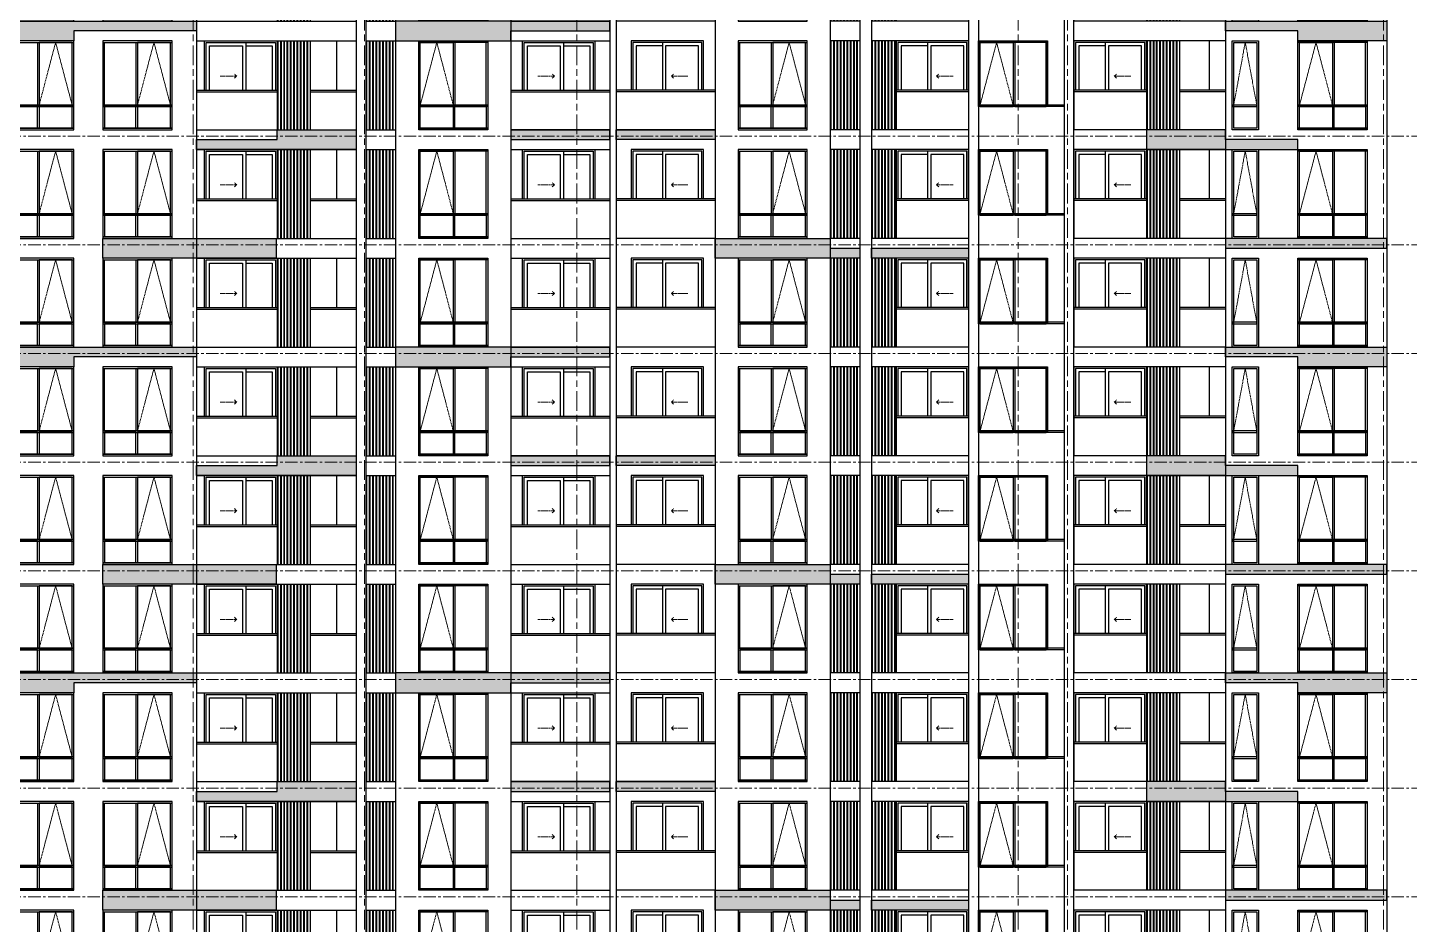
# Model space of a CAD drawing. Header units: millimetres. Extents: x -100356 to 314685, y 446 to 1273965.
# Drawn here: x 198722 to 240682, y 73570 to 100804 of the extents above; entities that cross this region are included whole.
import ezdxf
from ezdxf.xclip import XClip

# ---------------------------------------------------------------- set-up
doc = ezdxf.new("R2010")
doc.units = ezdxf.units.MM
doc.header["$XCLIPFRAME"] = 2
for name, pattern in [('20180221 BF$0$Core - tb$0$HIDDEN2', [0.1875, 0.125, -0.0625]), ('gf$0$CENTER2', [28.574999999999996, 19.05, -3.174999999999999, 3.174999999999999, -3.174999999999999]), ('gf$0$Kume - Grid Line', [10.5, 5.999999999999999, -1.25, 2, -1.25]), ('section$0$CENTER', [2, 1.25, -0.25, 0.25, -0.25]), ('section$0$Kume - Grid Line', [10.5, 6, -1.25, 2, -1.25])]:
    doc.linetypes.add(name, pattern=pattern)
for name, color, linetype, lineweight in [('@LOUVER', 35, 'Continuous', 13), ('gf$0$A.Axis', 251, 'gf$0$CENTER2', 13), ('section$0$A-_ANOT----_D', 7, 'Continuous', 5), ('section$0$A-_FLORLEVL_E', 7, 'Continuous', 5), ('section$0$NKC_TRUC', 8, 'section$0$CENTER', 13)]:
    doc.layers.add(name, color=color, linetype=linetype, lineweight=lineweight)
doc.layers.add('NAM', color=3, linetype='Continuous')
doc.layers.add('STR', color=7, linetype='Continuous')

# ---------------------------------------------------------------- blocks, each defined once
blk = doc.blocks.new('section$0$grid section')
at = {"layer": 'section$0$NKC_TRUC', "ltscale": 300}
for p, q in [((-141943.8707620346, 68600.00000000006), (0, 68600.00000000006)), ((-141943.8707620346, 65300.00000000006), (0, 65300.00000000006)), ((-141943.8707620346, 62000.00000000006), (0, 62000.00000000006)), ((-141943.8707620346, 58700.00000000006), (0, 58700.00000000006)), ((-141943.8707620346, 55400.00000000012), (0, 55400)), ((-141943.8707620346, 52100.00000000012), (0, 52100)), ((-141943.8707620346, 48800.00000000012), (0, 48800)), ((-141943.8707620346, 45500.00000000012), (0, 45500))]:
    blk.add_line(p, q, dxfattribs=at)
blk = doc.blocks.new('wd01 - 2400x2200')
at = {"layer": 'NAM'}
for points in [[(-100, -1050.000000000029), (2600.000000000116, -1050.000000000029), (2600.000000000116, 1049.999999999971), (-100, 1049.999999999971)], [(-50, 1049.999999999971), (-100, 1049.999999999971), (-100, -1050.000000000029), (-50, -1050.000000000029)], [(-50, 49.9999999999709), (600, 49.9999999999709), (600, 999.9999999999709), (-50, 999.9999999999709)], [(650, 1049.999999999971), (600, 1049.999999999971), (600, -1050.000000000029), (650, -1050.000000000029)], [(2550.000000000116, 49.9999999999709), (650, 49.9999999999709), (650, 999.9999999999709), (2550.000000000116, 999.9999999999709)], [(2600.000000000116, 1049.999999999971), (2550.000000000116, 1049.999999999971), (2550.000000000116, -1050.000000000029), (2600.000000000116, -1050.000000000029)], [(600, -2.91038304567337e-11), (-50, -2.91038304567337e-11), (-50, -1000.000000000029), (600, -1000.000000000029)], [(2550.000000000116, -2.91038304567337e-11), (650, -2.91038304567337e-11), (650, -1000.000000000029), (2550.000000000116, -1000.000000000029)]]:
    blk.add_lwpolyline(points, close=True, dxfattribs=at)
for points, elevation in [([(-50, 1049.999999999971), (-50, -1050.000000000029)], -6.889417565665842e-05), ([(2550.000000000116, 1049.999999999971), (2550.000000000116, -1050.000000000029)], 5.04594617858133e-07)]:
    blk.add_lwpolyline(points, dxfattribs=dict(at, elevation=elevation))
for points in [[(600, 1049.999999999971), (600, -1050.000000000029)], [(650, 1049.999999999971), (650, -1050.000000000029)]]:
    blk.add_lwpolyline(points, dxfattribs=at)
at = {"layer": 'section$0$A-_ANOT----_D', "color": 8, "linetype": 'section$0$Kume - Grid Line', "ltscale": 10}
blk.add_lwpolyline([(650, -2.91038304567337e-11), (2550.000000000116, -500.0000000000291), (650, -1000.000000000029)], dxfattribs=at)
blk = doc.blocks.new('louver 2700')
at = {"layer": '@LOUVER', "linetype": '20180221 BF$0$Core - tb$0$HIDDEN2', "ltscale": 100}
blk.add_lwpolyline([(0, 0), (30, 0), (30, 2700), (0, 2700)], close=True, dxfattribs=at)
blk = doc.blocks.new('*U583')
at = {"layer": '@LOUVER'}
blk.add_blockref('louver 2700', (-15, -1350), dxfattribs=at)
blk = doc.blocks.new('*U584')
at = {"layer": '@LOUVER', "color": 0, "linetype": 'ByBlock', "lineweight": -2}
for p in [(0, 0), (100, 0), (200, 0), (300, 0), (400, 0), (500, 0), (600, 0), (700, 0), (800, 0), (900, 0)]:
    blk.add_blockref('*U583', p, dxfattribs=at)
blk = doc.blocks.new('*U585')
at = {"layer": '@LOUVER'}
blk.add_blockref('louver 2700', (-15, -1350), dxfattribs=at)
blk = doc.blocks.new('*U586')
at = {"layer": '@LOUVER', "color": 0, "linetype": 'ByBlock', "lineweight": -2}
for p in [(0, 0), (100, 0), (200, 0), (300, 0), (400, 0), (500, 0), (600, 0), (700, 0), (800, 0)]:
    blk.add_blockref('*U585', p, dxfattribs=at)
blk = doc.blocks.new('*U587')
at = {"layer": '@LOUVER'}
blk.add_blockref('louver 2700', (-15, -1350), dxfattribs=at)
blk = doc.blocks.new('*U588')
at = {"layer": '@LOUVER', "color": 0, "linetype": 'ByBlock', "lineweight": -2}
for p in [(0, 0), (100, 0), (200, 0), (300, 0), (400, 0), (500, 0), (600, 0), (700, 0), (800, 0)]:
    blk.add_blockref('*U587', p, dxfattribs=at)
blk = doc.blocks.new('*U589')
at = {"layer": '@LOUVER'}
blk.add_blockref('louver 2700', (-15, -1350), dxfattribs=at)
blk = doc.blocks.new('*U590')
at = {"layer": '@LOUVER', "color": 0, "linetype": 'ByBlock', "lineweight": -2}
for p in [(0, 0), (100, 0), (200, 0), (300, 0), (400, 0), (500, 0), (600, 0), (700, 0)]:
    blk.add_blockref('*U589', p, dxfattribs=at)
blk = doc.blocks.new('*U591')
at = {"layer": '@LOUVER'}
blk.add_blockref('louver 2700', (-15, -1350), dxfattribs=at)
blk = doc.blocks.new('*U592')
at = {"layer": '@LOUVER', "color": 0, "linetype": 'ByBlock', "lineweight": -2}
for p in [(0, 0), (100, 0), (200, 0), (300, 0), (400, 0), (500, 0), (600, 0), (700, 0), (800, 0), (900, 0)]:
    blk.add_blockref('*U591', p, dxfattribs=at)
blk = doc.blocks.new('elevation unit 1')
at = {"layer": 'NAM'}
for points in [[(200, 39874.71115539089), (2900, 39874.71115539089), (2900, 42502.91951530165), (200, 42502.91951530165)], [(250, 42502.91951530165), (200, 42502.91951530165), (200, 39874.71115539089), (250, 39874.71115539089)], [(250, 40974.71115539089), (900, 40974.71115539089), (900, 42482.91951530165), (250, 42482.91951530165)], [(950, 42502.91951530165), (900, 42502.91951530165), (900, 39874.71115539089), (950, 39874.71115539089)], [(2850, 40974.71115539089), (950, 40974.71115539089), (950, 42482.91951530165), (2850, 42482.91951530165)], [(2900, 42502.91951530165), (2850, 42502.91951530165), (2850, 39874.71115539089), (2900, 39874.71115539089)], [(900, 40924.71115539089), (250, 40924.71115539089), (250, 39924.71115539089), (900, 39924.71115539089)], [(2850, 40924.71115539089), (950, 40924.71115539089), (950, 39924.71115539089), (2850, 39924.71115539089)]]:
    blk.add_lwpolyline(points, close=True, dxfattribs=at)
for points in [[(250, 42502.91951530165), (250, 39874.71115539089)], [(900, 42502.91951530165), (900, 39874.71115539089)], [(950, 42502.91951530165), (950, 39874.71115539089)], [(2850, 42502.91951530165), (2850, 39874.71115539089)], [(200, 36149.96736865217), (200, 31299.93876272393)], [(2900, 36149.96736865217), (2900, 31299.93876272393)], [(200, 30999.93876272393), (200, 30099.93858198344)], [(200, 26599.90828227357), (200, 23599.93858198344)], [(2900, 26599.90828227357), (2900, 23599.93858198344)], [(200, 20399.96888169326), (200, 23399.93858198344)], [(200, 15999.93840124283), (200, 16899.93858198338)], [(2900, 15999.93840124283), (2900, 16899.93858198338)], [(200, 12699.96150159265), (200, 15649.90930383751)], [(2900, 12699.96150159265), (2900, 15649.90930383751)]]:
    blk.add_lwpolyline(points, dxfattribs=at)
for points, elevation in [([(1350.000000000116, 36149.96736865217), (1350.000000000116, 33699.93876272376)], 6.914647296558746e-05), ([(1400.000000000116, 36149.96736865217), (1400.000000000116, 33699.93876272376)], 6.914647296558746e-05), ([(1400.000000000116, 35899.93876272376), (2900, 35899.93876272376), (2900, 33699.93876272376), (1400.000000000116, 33699.93876272376)], 6.914647296558746e-05), ([(1400.000000000116, 35849.93876272376), (2850, 35849.93876272376), (2850, 33749.93876272376), (1400.000000000116, 33749.93876272376)], 6.914647296558746e-05), ([(1400.000000000116, 35849.93876272376), (2850, 35849.93876272376), (2850, 34649.93876272376), (1400.000000000116, 34649.93876272376)], 6.914647296558746e-05), ([(1400.000000000116, 35749.93876272376), (2750, 35749.93876272376), (2750, 34749.93876272376), (1400.000000000116, 34749.93876272376)], 6.914647296558746e-05), ([(2750, 34649.93876272376), (2750, 33849.93876272376), (1400.000000000116, 33849.93876272376)], 6.914647296558746e-05), ([(2900, 33699.93876272376), (199.9999999998836, 33699.93876272376)], 6.914647296558746e-05), ([(2900, 32699.93876276549), (199.9999999998836, 32699.93876276549)], 6.914647296558746e-05), ([(1350.000000000116, 32699.93876276549), (1350.000000000116, 31299.93876272393)], 6.914647296558746e-05), ([(1400.000000000116, 32699.93876276549), (1400.000000000116, 31299.93876272393)], 6.914647296558746e-05), ([(2900, 31899.93876288901), (1400.000000000116, 31899.93876288901)], 6.914647296558746e-05), ([(2900, 30999.93876272393), (2900, 30099.93858198344)], -2.522973089290733e-07), ([(1350.000000000116, 26599.90828227357), (1350.000000000116, 23599.93858198344)], 6.914647296558746e-05), ([(1400.000000000116, 26599.90828227357), (1400.000000000116, 23599.93858198344)], 6.914647296558746e-05), ([(1400.000000000116, 26249.93858198624), (2900, 26249.93858198624), (2900, 24049.93858198624), (1400.000000000116, 24049.93858198624)], 6.914647296558746e-05), ([(1400.000000000116, 26199.93858198624), (2850, 26199.93858198624), (2850, 24099.93858198624), (1400.000000000116, 24099.93858198624)], 6.914647296558746e-05), ([(1400.000000000116, 26199.93858198624), (2850, 26199.93858198624), (2850, 24999.93858198624), (1400.000000000116, 24999.93858198624)], 6.914647296558746e-05), ([(1400.000000000116, 26099.93858198624), (2750, 26099.93858198624), (2750, 25099.93858198624), (1400.000000000116, 25099.93858198624)], 6.914647296558746e-05), ([(2750, 24999.93858198624), (2750, 24199.93858198624), (1400.000000000116, 24199.93858198624)], 6.914647296558746e-05), ([(1350.000000000116, 20399.96888169326), (1350.000000000116, 23399.93858198344)], 6.914647296558746e-05), ([(1400.000000000116, 20399.96888169326), (1400.000000000116, 23399.93858198344)], 6.914647296558746e-05), ([(1400.000000000116, 20749.93858198053), (2900, 20749.93858198053), (2900, 22949.93858198053), (1400.000000000116, 22949.93858198053)], 6.914647296558746e-05), ([(1400.000000000116, 20799.93858198053), (2850, 20799.93858198053), (2850, 22899.93858198053), (1400.000000000116, 22899.93858198053)], 6.914647296558746e-05), ([(2750, 21999.93858198053), (2750, 22799.93858198053), (1400.000000000116, 22799.93858198053)], 6.914647296558746e-05), ([(1400.000000000116, 20799.93858198053), (2850, 20799.93858198053), (2850, 21999.93858198053), (1400.000000000116, 21999.93858198053)], 6.914647296558746e-05), ([(1400.000000000116, 20899.93858198053), (2750, 20899.93858198053), (2750, 21899.93858198053), (1400.000000000116, 21899.93858198053)], 6.914647296558746e-05), ([(1400.000000000116, 12699.96150159265), (2900, 12699.96150159265), (2900, 14899.96150159265), (200, 14899.96150159265)], 6.914647296558746e-05), ([(1350.000000000116, 12699.96150159265), (1350.000000000116, 14899.96150159265)], 6.914647296558746e-05), ([(1400.000000000116, 12699.96150159265), (1400.000000000116, 14899.96150159265)], 6.914647296558746e-05), ([(1400.000000000116, 12749.96150159265), (2850, 12749.96150159265), (2850, 14849.96150159265), (1400.000000000116, 14849.96150159265)], 6.914647296558746e-05), ([(2750, 13949.96150159265), (2750, 14749.96150159265), (1400.000000000116, 14749.96150159265)], 6.914647296558746e-05), ([(1400.000000000116, 12749.96150159265), (2850, 12749.96150159265), (2850, 13949.96150159265), (1400.000000000116, 13949.96150159265)], 6.914647296558746e-05), ([(1400.000000000116, 12849.96150159265), (2750, 12849.96150159265), (2750, 13849.96150159265), (1400.000000000116, 13849.96150159265)], 6.914647296558746e-05), ([(900, 9799.8932347527), (900, 12349.99180130538)], 6.914647296558746e-05), ([(950, 9799.8932347527), (950, 12349.99180130538)], 6.914647296558746e-05), ([(950, 10300.00489396445), (2900, 10300.00489396445)], 6.914647296558746e-05), ([(1400.000000000116, 7299.999970858276), (2900, 7299.999970858276), (2900, 9499.999970858276), (200, 9499.999970858276)], -5.04594617858133e-07), ([(200, 4899.999970858276), (200, 9499.999970858276)], -6.96510675834456e-05), ([(1350.000000000116, 7299.999970858276), (1350.000000000116, 9499.999970858276)], -5.04594617858133e-07), ([(1400.000000000116, 7299.999970858276), (1400.000000000116, 9499.999970858276)], -5.04594617858133e-07), ([(1400.000000000116, 7349.999970858276), (2850, 7349.999970858276), (2850, 9449.999970858276), (1400.000000000116, 9449.999970858276)], -5.04594617858133e-07), ([(2750, 8549.999970858276), (2750, 9349.999970858276), (1400.000000000116, 9349.999970858276)], -5.04594617858133e-07), ([(2900, 4899.999970858276), (2900, 9499.999970858276)], -0.0001382929459311749), ([(1400.000000000116, 7349.999970858276), (2850, 7349.999970858276), (2850, 8549.999970858276), (1400.000000000116, 8549.999970858276)], -5.04594617858133e-07), ([(1400.000000000116, 7449.999970858276), (2750, 7449.999970858276), (2750, 8449.999970858276), (1400.000000000116, 8449.999970858276)], -5.04594617858133e-07), ([(2900, 7299.999970858276), (200, 7299.999970858276)], -5.04594617858133e-07), ([(2900, 6299.999970858276), (200, 6299.999970857985)], -5.04594617858133e-07), ([(1350.000000000116, 4899.999970858276), (1350.000000000116, 6299.999970858276)], -5.04594617858133e-07), ([(1400.000000000116, 4899.999970858276), (1400.000000000116, 6299.999970858276)], -5.04594617858133e-07), ([(2900, 5399.999970858276), (1400.000000000116, 5399.999970858276)], -5.04594617858133e-07)]:
    blk.add_lwpolyline(points, dxfattribs=dict(at, elevation=elevation))
for points, elevation in [([(2900, 3899.999999894877), (200, 3899.999999894877), (200, 4699.997164606757), (2900, 4699.997164606757)], 6.889417565665842e-05), ([(2850, 3949.999999894877), (250, 3949.999999894877), (250, 4649.997164606757), (2850, 4649.997164606757)], 6.889417565665842e-05), ([(950, 4699.997164606757), (900, 4699.997164606757), (900, 3949.999999894877), (950, 3949.999999894877)], 6.914647296558746e-05)]:
    blk.add_lwpolyline(points, close=True, dxfattribs=dict(at, elevation=elevation))
at = {"layer": 'section$0$A-_ANOT----_D', "color": 8, "linetype": 'section$0$Kume - Grid Line', "ltscale": 10}
for points in [[(950, 40924.71115539089), (2850, 40424.71115539089), (950, 39924.71115539089)], [(1828.90468448773, 35427.57851912495), (1828.90468448773, 34924.10569142964)], [(1766.081156817265, 34992.94969807792), (1828.90468448773, 34924.10569142964), (1891.728212158196, 34992.94969807792)], [(1828.90468448773, 25777.57833838742), (1828.90468448773, 25274.10551069211)], [(1766.081156817265, 25342.9495173404), (1828.90468448773, 25274.10551069211), (1891.728212158196, 25342.9495173404)], [(1766.081156817265, 21656.92764662637), (1828.90468448773, 21725.77165327466), (1891.728212158196, 21656.92764662637)], [(1828.90468448773, 21222.29882557935), (1828.90468448773, 21725.77165327466)], [(1766.081156817265, 13606.95056623849), (1828.90468448773, 13675.79457288678), (1891.728212158196, 13606.95056623849)], [(1828.90468448773, 13172.32174519147), (1828.90468448773, 13675.79457288678)]]:
    blk.add_lwpolyline(points, dxfattribs=at)
for points, elevation in [([(1766.081156817265, 8206.989035504113), (1828.90468448773, 8275.8330421524), (1891.728212158196, 8206.989035504113)], -6.96510675834456e-05), ([(1828.90468448773, 7772.36021445709), (1828.90468448773, 8275.8330421524)], -6.96510675834456e-05), ([(950, 3949.999999894877), (2850, 4299.998582250788), (950, 4649.997164606757)], 6.914647296558746e-05)]:
    blk.add_lwpolyline(points, dxfattribs=dict(at, elevation=elevation))
at = {"layer": 'STR'}
for points, elevation in [([(3300, 36149.96736865217), (1.164153218269348e-10, 36149.96736865217)], 6.914647296558746e-05), ([(3300, 31299.93876272393), (1.164153218269348e-10, 31299.93876272393)], 6.914647296558746e-05), ([(3300, 30999.93876272393), (1.164153218269348e-10, 30999.93876272393)], 6.889417565665839e-05), ([(3300, 30099.93858198344), (1.164153218269348e-10, 30099.93858198344)], 6.914647296558746e-05), ([(3300, 26599.90828227357), (1.164153218269348e-10, 26599.90828227357)], 6.914647296558746e-05), ([(3300, 23599.93858198344), (1.164153218269348e-10, 23599.93858198344)], 6.914647296558746e-05), ([(3300, 23399.93858198344), (1.164153218269348e-10, 23399.93858198344)], 6.914647296558746e-05), ([(3300, 20399.96888169326), (1.164153218269348e-10, 20399.96888169326)], 6.914647296558746e-05), ([(3300, 16899.93858198338), (1.164153218269348e-10, 16899.93858198338)], 6.914647296558746e-05), ([(3300, 15999.93840124283), (1.164153218269348e-10, 15999.93840124283)], 6.939877027451654e-05), ([(3300, 15649.90930383751), (1.164153218269348e-10, 15649.90930383751)], 6.914647301765608e-05), ([(3300, 12699.96150159265), (1.164153218269348e-10, 12699.96150159265)], 6.914647296558746e-05), ([(3300, 12400.00489396445), (1.164153218269348e-10, 12400.00489396445)], 6.914647296558746e-05), ([(3300, 9799.8932347527), (0, 9799.8932347527)], 6.889417565665839e-05), ([(3300, 4899.999970858276), (1.164153218269348e-10, 4899.999970858276)], 6.889417565665839e-05)]:
    blk.add_lwpolyline(points, dxfattribs=dict(at, elevation=elevation))
for points in [[(0, 9499.893216943427), (3300, 9499.893216943427)], [(3300, 0), (0, 0)]]:
    blk.add_lwpolyline(points, dxfattribs=at)
at = {"layer": '@LOUVER', "rotation": 270}
for name, p in [('*U584', (1550, 33684.93876272379, 6.914647296558746e-05)), ('*U586', (1550, 30984.93876272396, -2.522973089290733e-07)), ('*U588', (1550, 16884.93858198327, 6.914647296558746e-05)), ('*U590', (1550, 15634.9093038374, 6.914647296558746e-05)), ('*U592', (1550.000000000116, 7284.99997085816, -5.04594617858133e-07))]:
    blk.add_blockref(name, p, dxfattribs=at)
at = {"layer": 'NAM'}
for p in [(300, 37938.7355639317, 6.914647296558748e-05), (300, 18649.93858198338, 6.914647296558746e-05)]:
    blk.add_blockref('wd01 - 2400x2200', p, dxfattribs=at)
at = {"layer": 'NAM', "xscale": -1, "rotation": 180}
for p in [(300, 28349.93858198344, 6.914647296558746e-05), (300, 1649.999999946507, 6.889417565665842e-05)]:
    blk.add_blockref('wd01 - 2400x2200', p, dxfattribs=at)
at = {"layer": 'NAM'}
ref = blk.add_blockref('wd01 - 2400x2200', (300, 11350.00489396445, 6.914647296558746e-05), dxfattribs=dict(at, xscale=-1, rotation=180))
XClip(ref).set_block_clipping_path([(599.9999999999709, -1050.000000000029), (2599.999999999971, 1049.999999999971)])
blk = doc.blocks.new('random facade')
at = {"layer": 'NAM', "ltscale": 0.5}
h = blk.add_hatch(color=252, dxfattribs=at)
h.dxf.hatch_style = 1
h.paths.add_polyline_path([(141287.1882176134, 548157.3392129338), (140987.1882176134, 548157.3392129338), (140987.1882176134, 543257.3392420756), (141287.1882176134, 543257.3392420756)])
h.paths.add_polyline_path([(144587.1882176135, 550557.3392129333), (143987.1882176135, 550557.3392129338), (143987.1882176135, 548157.3392129338), (143987.1882176135, 545957.339242022), (144288.158114763, 545957.3392420216), (144287.1882176133, 548157.3392129333), (144587.1882176134, 548157.3392129333)])
h.paths.add_polyline_path([(147887.1882176134, 548157.3392129333), (147887.1882176134, 543257.3392420751), (147287.1882176135, 543257.3392420751), (147287.1882176135, 545957.3392420216), (147588.158114763, 545957.3392420216), (147587.1882176133, 548157.3392129333)])
h.paths.add_polyline_path([(147287.1882176135, 573357.2778240584), (147287.1882176135, 569857.2475243486), (147587.1882176134, 569857.2475243486), (147587.1882176134, 566857.2778240584), (147887.1882176134, 566857.2778240584), (147887.1882176134, 572657.2778240584), (147887.1882176134, 573357.2778240584)])
h.paths.add_polyline_path([(144587.1882176134, 569857.2475243486), (144287.1882176134, 569857.2475243486), (144287.1882176134, 566857.2778240584), (144587.1882176134, 566857.2778240584)])
h.paths.add_polyline_path([(144287.1882176134, 566657.2778240584), (144587.1882176134, 566657.2778240584), (144587.1882176134, 563657.3081237683), (144287.1882176134, 563657.3081237683)])
h.paths.add_polyline_path([(144587.1882176135, 574557.278004799), (143987.1882176134, 574557.278004799), (143987.1882176135, 579407.3066107272), (144287.1882176136, 579407.3066107272), (144287.1882176135, 576957.2780047988), (144587.1882176134, 576957.2780047988), (144587.1882176134, 575927.2780047988)])
h.paths.add_polyline_path([(147287.1882176134, 585860.2587573769), (147887.1882176134, 585860.2587573769), (147887.1882176134, 579407.3066107274), (147587.1882176134, 579407.3066107274), (147587.1882176135, 583132.0503974662), (147287.1882176134, 583132.0503974662)])
h.paths.add_polyline_path([(141287.1882176135, 576982.2923077632), (140687.1882176135, 576982.2923077634), (140687.1882176135, 582246.0748060071), (141287.1882176135, 582246.074806007)])
h.paths.add_polyline_path([(141287.1882176134, 563657.3081237688), (141287.1882176134, 560157.2778240589), (140987.1882176133, 560157.2778240584), (140987.1882176133, 559257.2776433179), (140687.1882176134, 559257.2776433179), (140687.1882176134, 563657.3081237683)])
h.paths.add_polyline_path([(140687.1882176134, 558907.2485459126), (140987.1882176134, 558907.2485459126), (140987.1882176134, 555957.3007436678), (140687.1882176134, 555957.3007436678)])
at = {"layer": 'NAM'}
for points, elevation in [([(147287.1882176134, 585860.2587573769), (147887.1882176134, 585860.2587573769), (147887.1882176134, 579407.3066107274), (147587.1882176134, 579407.3066107274), (147587.1882176135, 583132.0503974662), (147287.1882176134, 583132.0503974662)], 5.391421937424469e-07), ([(141287.1882176135, 576982.2923077632), (140687.1882176135, 576982.2923077634), (140687.1882176135, 582246.0748060071), (141287.1882176135, 582246.074806007)], 6.968561515932991e-05), ([(144587.1882176135, 574557.278004799), (143987.1882176134, 574557.278004799), (143987.1882176135, 579407.3066107272), (144287.1882176136, 579407.3066107272), (144287.1882176135, 576957.2780047988), (144587.1882176134, 576957.2780047988), (144587.1882176134, 575927.2780047988)], 5.391421937424469e-07), ([(147287.1882176135, 573357.2778240584), (147287.1882176135, 569857.2475243486), (147587.1882176134, 569857.2475243486), (147587.1882176134, 566857.2778240584), (147887.1882176134, 566857.2778240584), (147887.1882176134, 572657.2778240584), (147887.1882176134, 573357.2778240584)], 5.391421937424469e-07), ([(144587.1882176134, 569857.2475243486), (144287.1882176134, 569857.2475243486), (144287.1882176134, 566857.2778240584), (144587.1882176134, 566857.2778240584)], -6.860733077184502e-05), ([(144287.1882176134, 566657.2778240584), (144587.1882176134, 566657.2778240584), (144587.1882176134, 563657.3081237683), (144287.1882176134, 563657.3081237683)], 5.391421937424469e-07), ([(141287.1882176134, 563657.3081237688), (141287.1882176134, 560157.2778240589), (140987.1882176133, 560157.2778240584), (140987.1882176133, 559257.2776433179), (140687.1882176134, 559257.2776433179), (140687.1882176134, 563657.3081237683)], 5.391421937424469e-07), ([(140687.1882176134, 558907.2485459126), (140987.1882176134, 558907.2485459126), (140987.1882176134, 555957.3007436678), (140687.1882176134, 555957.3007436678)], 6.968561515932991e-05), ([(144587.1882176135, 550557.3392129333), (143987.1882176135, 550557.3392129338), (143987.1882176135, 548157.3392129338), (143987.1882176135, 545957.339242022), (144288.158114763, 545957.3392420216), (144287.1882176133, 548157.3392129333), (144587.1882176134, 548157.3392129333)], 3.454757588431398e-08), ([(141287.1882176134, 548157.3392129338), (140987.1882176134, 548157.3392129338), (140987.1882176134, 543257.3392420756), (141287.1882176134, 543257.3392420756)], -6.911192538970315e-05)]:
    blk.add_lwpolyline(points, close=True, dxfattribs=dict(at, elevation=elevation))
at = {"layer": 'NAM', "elevation": 3.454757588431398e-08}
blk.add_lwpolyline([(147887.1882176134, 548157.3392129333), (147887.1882176134, 543257.3392420751), (147287.1882176135, 543257.3392420751), (147287.1882176135, 545957.3392420216), (147588.158114763, 545957.3392420216), (147587.1882176133, 548157.3392129333), (147887.1882176134, 548157.3392129333)], dxfattribs=at)
blk = doc.blocks.new('ELEVATION 1')
at = {"layer": 'NAM'}
for name, p in [('elevation unit 1', (37615.33274151012, 543257.3392420751, 5.391421937424469e-07)), ('random facade', (-100171.8554761037, -9.313225746154785e-10)), ('elevation unit 1', (40915.33274151012, 543257.3392420751, 5.391421937424469e-07)), ('elevation unit 1', (44215.33274151012, 543257.3392420751, 5.391421937424469e-07)), ('elevation unit 1', (47515.33274151012, 543257.3392420751, 5.391421937424469e-07)), ('random facade', (-90271.85547610372, -9.313225746154785e-10)), ('elevation unit 1', (50815.33274151012, 543257.3392420751, 5.391421937424469e-07)), ('elevation unit 1', (54115.33274150966, 543257.3392420751, 5.391421937424469e-07)), ('elevation unit 1', (57415.33274150966, 543257.3392420751, 5.391421937424469e-07)), ('random facade', (-80371.85547610372, -9.313225746154785e-10)), ('elevation unit 1', (60715.33274150966, 543257.3392420751, 5.391421937424469e-07)), ('elevation unit 1', (64015.33274150966, 543257.3392420751, 5.391421937424469e-07)), ('elevation unit 1', (67315.33274150966, 543257.3392420751, 5.391421937424469e-07))]:
    blk.add_blockref(name, p, dxfattribs=at)
at = {"layer": 'section$0$A-_FLORLEVL_E'}
ref = blk.add_blockref('section$0$grid section', (-4583.697361340164, 526177.6258088134, 1.582879005342607e-06), dxfattribs=dict(at, rotation=270))
XClip(ref).set_block_clipping_path([(-63133.66258938098, -3062.309941916302), (16172.823846105894, 101487.3382753241)])

msp = doc.modelspace()

# ---------------------------------------------------------------- linework, layer by layer
at = {"layer": 'gf$0$A.Axis', "linetype": 'gf$0$Kume - Grid Line', "lineweight": 9, "ltscale": 100}
for p, q in [((203750.4083914563, 25115.5749390922, 6.68067020334581e-05), (203750.4083914559, 127445.7027744123, 6.68067020334581e-05)), ((208950.4083914563, 25115.5749390922, 6.68067020334581e-05), (208950.4083914559, 127445.7027744123, 6.68067020334581e-05)), ((215400.4083914562, 25115.5749390922, 6.68067020334581e-05), (215400.408391456, 127445.7027744123, 6.68067020334581e-05)), ((228800.4098738882, 25115.57493909232, 6.68067020334581e-05), (228800.4098738878, 127445.7027744123, 6.68067020334581e-05)), ((230300.4098738882, 25115.57493909232, 6.68067020334581e-05), (230300.4098738878, 127445.7027744123, 6.68067020334581e-05)), ((239900.4098738882, 25115.57493909232, 6.68067020334581e-05), (239900.4098738878, 127445.7027744123, 6.68067020334581e-05))]:
    msp.add_line(p, q, dxfattribs=at)

# ---------------------------------------------------------------- block references
at = {"layer": 'NAM', "rotation": 89.99999999999999}
msp.add_blockref('ELEVATION 1', (783254.6891097926, 33488.58277845131, -1.582879005342607e-06), dxfattribs=at)

doc.saveas('drawing.dxf')
